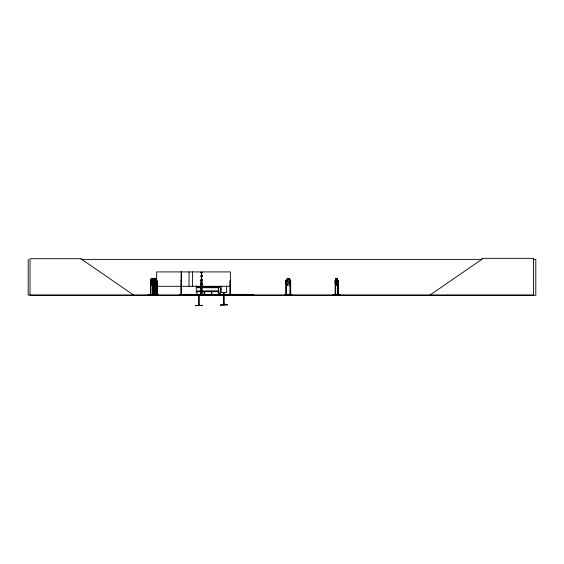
<?xml version="1.0" encoding="UTF-8"?>
<svg xmlns="http://www.w3.org/2000/svg" width="564" height="564" viewBox="0 0 564 564"><rect width="100%" height="100%" fill="white"/><g stroke="black" fill="none" stroke-linecap="round" stroke-linejoin="round"><path stroke-width="0.85" d="M152.675 280.569L152.604 295.028M337.653 280.583L338.069 280.653L338.069 295.028M155.34 280.005L155.431 278.708M153.796 280.59L153.415 295.028M155.502 280.456L155.424 295.007M155.142 279.906L155.29 278.412L155.727 278.412L155.925 280.653M151.674 278.708L151.674 282.536L152.153 281.655M152.604 280.653L153.387 278.708M152.851 285.194L153.634 285.194L154.339 282.895L154.755 278.686L154.755 282.515L154.282 281.633M152.153 278.412L151.385 278.412L151.082 280.653L151.082 282.36L151.561 283.72L152.033 283.72L152.506 282.36L152.153 278.412L151.371 278.355L150.673 280.653L151.427 285.194L152.16 285.194M152.506 280.653L152.858 278.412L153.627 278.412L154.339 280.653L153.57 278.412L152.851 278.355L152.153 280.653L152.9 278.355M154.282 278.39L153.457 283.72L152.985 283.72L152.506 282.36M147.987 295.014L158.653 294.979M148.092 294.753L158.646 294.753M155.727 281.655L155.431 282.536M196.617 294.979L204.027 294.88L204.02 291.694L197.294 291.694M196.624 294.753L204.013 294.796M154.945 279.906L155.227 278.355L155.734 278.355L155.967 295.028M155.001 279.906L155.283 278.355M155.227 285.194L155.734 285.194L156.179 280.632M155.734 285.194L156.108 282.895M336.052 278.412L337.004 278.412L337.406 280.653L337.406 282.36L336.807 283.72L336.207 283.72L335.594 282.36L336.052 278.412L337.025 278.355L337.942 280.632L337.892 295.028M155.946 282.36L155.368 283.72M332.915 294.979L340.353 294.979M332.922 294.753L340.353 294.753M153.57 281.655L153.33 282.536L152.865 281.655M179.176 294.979L182.849 294.986M150.729 280.653L151.427 278.355M152.809 282.895L152.097 285.13L152.858 282.895L152.83 280.632M153.57 280.632L154.268 278.334M153.57 285.13L154.36 282.909L154.303 280.632M154.938 285.109L155.727 282.888L154.952 285.172M287.302 294.979L284.587 294.986M154.578 295.028L154.578 294.5L154.987 294.986M201.517 294.979L200.939 295.014M207.291 294.979L207.446 294.5M212.741 294.725L212.727 294.5M287.52 285.13L285.983 282.895L285.906 280.632L287.492 278.355L289.071 278.355L290.629 280.632L290.629 295.028L290.664 280.653L290.136 280.632M286.018 295.028L285.983 280.653L287.52 278.412M211.458 294.887L204.711 295.014M218.423 294.887L211.676 295.007M219.156 286.258L218.98 287.978A1.198 1.198 0 0 0 218.733 289.861L218.98 294.486L220.179 294.486L220.425 289.861A1.198 1.198 0 0 0 220.179 287.978L220.002 286.258M156.595 295.028L156.658 271.918L201.426 271.918L201.059 295.021L201.087 280.653L202.123 280.653L202.131 295.028L202.885 295.007L202.286 294.93M218.67 294.937L219.022 294.937M220.031 294.93L220.136 294.866M220.235 295.007L220.63 295.007M430.008 295.028L481.783 259.391L481.783 258.34L533.551 258.34L533.551 295.028L28.2 295.028L28.2 259.391M183.032 294.725L179.183 294.753L183.046 295.028M289.318 295.028L292.046 294.753L284.623 294.732L287.344 295.028M202.18 294.5L202.391 294.93M202.744 294.93L202.286 294.866M218.472 295.028L219.058 294.937M220.616 295.014L220.475 294.246L220.376 294.93M207.115 294.986L207.037 294.5M212.952 294.986L213.023 294.5M81.131 259.391L482.051 259.391M533.156 259.391L535.8 259.391L535.8 295.324L30.019 295.324L30.019 258.714L81.794 258.714L81.794 259.391L133.562 295.028M200.657 272.447L202.342 272.447M200.657 272.567L202.342 272.56M200.657 272.779L202.335 272.772M200.657 275.761L202.335 275.761M201.538 275.993L202.363 275.993M201.538 276.198L202.363 276.198M200.657 276.423L202.335 276.423M155.001 278.334L154.219 278.334L153.514 280.632L154.219 285.172L155.001 285.172M289.05 278.412L287.485 278.412L286.724 280.653L286.724 282.36L287.746 283.72L288.768 283.72L289.776 282.36L289.022 278.412L290.552 280.653M151.617 278.708L152.153 280.653M155.375 278.708L155.727 280.653M336.701 278.708L336.052 280.653L336.348 282.536L336.955 281.655L336.652 278.708M200.657 279.723L202.335 279.723M201.538 279.955L202.363 279.955M201.538 280.16L202.363 280.16M200.657 280.393L202.335 280.393M153.746 280.435L153.739 295.007M290.1 280.456L290.1 295.028M150.651 280.632L150.658 295.028L150.729 294.5M152.181 280.632L152.181 282.909L152.9 285.194L152.125 282.909M155.452 280.632L155.65 295.007M335.115 280.632L335.164 282.909L336.088 285.194L335.115 282.909M150.919 280.653L150.51 280.653L150.51 295.028M181.037 280.653L181.573 280.653M230.387 280.653L229.893 280.653L229.837 295.028M285.955 280.653L286.512 280.653L286.47 295.028M335.615 280.653L335.143 280.653L336.088 278.355L335.199 280.653L335.185 295.028M150.651 282.909L151.441 285.13M153.493 282.888L154.268 285.172M285.983 282.895L287.492 285.194L289.071 285.194L290.552 282.895M337.942 282.909L336.969 285.194L336.038 285.194M200.657 283.481L202.335 283.488M200.657 283.579L202.342 283.579M200.657 283.72L202.342 283.748M200.657 283.875L202.342 283.882M200.657 284.087L202.335 284.08M156.658 286.293L201.426 286.293M201.637 286.293L230.38 286.293M197.294 287.062L204.02 287.062M204.732 287.062L211.458 287.062M211.69 287.062L218.416 287.062M197.245 287.295L204.062 287.295M204.683 287.295L211.5 287.295M211.648 287.295L218.465 287.295M197.245 287.499L204.062 287.499M204.683 287.499L211.5 287.499M211.648 287.499L218.465 287.499M197.294 287.732L204.02 287.732M204.732 287.732L211.458 287.732M211.69 287.732L218.416 287.732M197.294 291.031L204.02 291.031M204.732 291.031L211.458 291.031M211.69 291.031L218.416 291.031M197.245 291.264L204.062 291.264M204.683 291.264L211.5 291.264M211.648 291.264L218.465 291.264M197.245 291.468L204.062 291.468M204.683 291.468L211.5 291.468M211.648 291.468L218.465 291.468M211.69 294.88L211.69 291.694L218.416 291.694M197.83 293.083L196.293 293.083L196.293 285.892M153.309 294.478L153.768 294.478M155.234 294.478L155.692 294.478M150.468 294.5L150.919 294.5M152.393 294.5L152.83 295.028L152.809 280.653L152.097 278.412L152.858 280.653M155.763 294.5L156.143 295.028M156.51 294.5L157.13 294.5M290.1 294.5L290.714 294.5M335.658 294.5L335.157 294.5L335.178 295.028M338.111 294.5L337.568 295.028M216.52 294.725L218.733 294.725M219.629 294.641L222.23 295.028M204.739 294.796L211.451 294.796M218.409 294.796L211.697 294.796L211.697 291.694M218.585 294.746L220.425 294.746M220.503 294.937L218.818 295.028M292.053 294.979L289.381 294.986M198.725 304.461L199.247 304.461L199.247 305.357L199.17 294.5M201.411 295.021L201.299 294.5M218.585 294.866L218.677 294.246L218.825 294.746M155.234 294.986L155.403 294.478M336.969 278.355L337.914 280.653M153.923 282.338L154.402 283.699L154.874 283.699L155.347 282.338L154.994 278.39M154.952 278.334L155.706 280.632M154.938 278.39L155.65 280.632M155.671 278.412L156.108 280.653M153.57 278.412L153.923 280.653M153.33 278.708L153.57 280.653M156.066 280.491L156.101 295.028M340.332 295.028L332.943 295.028M337.822 280.653L337.787 295.028M337.66 280.653L337.66 295.028M335.7 294.725L335.615 283.191M335.453 280.653L335.481 295.028M335.368 284.883L335.333 295.028M290.509 294.5L290.495 295.028M290.319 294.5L290.305 295.028M290.241 280.653L290.192 295.028M286.561 295.028L286.561 294.5L285.948 294.5L285.948 295.028M286.322 280.463L286.343 295.028M286.096 280.653L286.174 295.028M253.8 295.028L253.8 294.577L180.72 294.577L180.72 295.028M253.13 294.577L253.13 295.028M252.2 294.577L252.2 295.028M236.457 294.577L236.457 295.028M235.526 294.577L235.526 295.028M230.422 295.028L230.38 271.918L201.637 271.918L201.595 295.028M230.331 294.5L230.323 295.028M229.95 294.5L229.95 295.028M226.608 286.096L226.608 292.483L221.222 292.483L221.222 286.096M226.065 294.577L226.065 295.028M225.403 294.577L225.403 295.028M224.176 304.757L224.176 303.862L223.654 303.862L223.654 304.757L223.689 292.779M224.141 292.779L224.141 304.757M219.861 294.746L219.861 293.696L219.311 293.696L219.311 294.746M218.416 294.5L218.416 295.028M218.36 286.568L218.36 288.26M218.36 289.952L218.296 295.028M217.93 294.5L217.93 295.028M217.873 294.5L217.838 295.028M213.622 294.655L213.622 295.028M213.516 294.5L213.516 295.028M213.136 294.5L213.136 295.028M212.614 294.5L212.614 295.028M212.24 294.5L212.184 295.028M212.127 294.655L212.127 295.028M211.458 294.88L211.458 291.694L204.732 291.694L204.732 294.88M207.933 294.655L207.933 295.028M207.82 294.5L207.876 295.028M207.333 294.5L207.333 295.028M206.925 294.5L206.925 295.028M206.551 294.5L206.551 295.028M206.494 294.5L206.438 295.028M203.844 295.028L196.639 295.028M201.757 294.5L201.757 295.028M201.559 280.653L201.559 295.028M201.221 280.653L201.179 295.028M199.593 294.577L199.593 295.028M199.381 294.5L199.409 295.028M199.24 294.5L199.24 295.028M199 294.725L198.972 294.5M198.69 294.577L198.725 305.357M192.528 271.918L192.528 286.293M189.032 271.918L189.032 286.293M181.615 294.5L181.615 295.028M181.552 271.918L181.573 295.028M181.46 280.653L181.481 295.028M181.312 294.5L181.291 295.028M181.234 280.653L181.192 295.028M181.1 271.918L181.058 295.028M180.988 294.5L180.988 295.028M158.639 295.028L148.106 295.028M157.123 295.028L157.081 280.653L156.559 280.653L156.51 295.028M156.982 280.653L157.032 295.028M156.912 294.5L156.926 295.028M156.729 294.5L156.714 295.028M155.805 284.037L155.791 295.028M155.276 284.016L155.206 295.028M154.924 284.883L154.938 295.028M154.74 284.883L154.755 295.028M154.621 284.883L154.67 295.028M153.549 284.855L153.57 295.007M153.352 284.855L153.352 295.007M152.583 294.5L152.583 295.028M152.435 284.037L152.414 295.028M150.898 280.463L150.898 295.028M152.752 279.885L153.133 281.612L152.738 283.389L153.253 281.929L153.746 283.41L153.387 281.598L153.76 279.885L153.267 281.26L152.752 279.885M287.993 278.708L287.492 281.655L288.5 282.536L289.022 280.653L288.5 278.708L287.993 278.708M227.511 304.757L220.32 305.061L227.511 304.757M202.582 305.357L195.391 305.66L202.582 305.357"/></g></svg>
